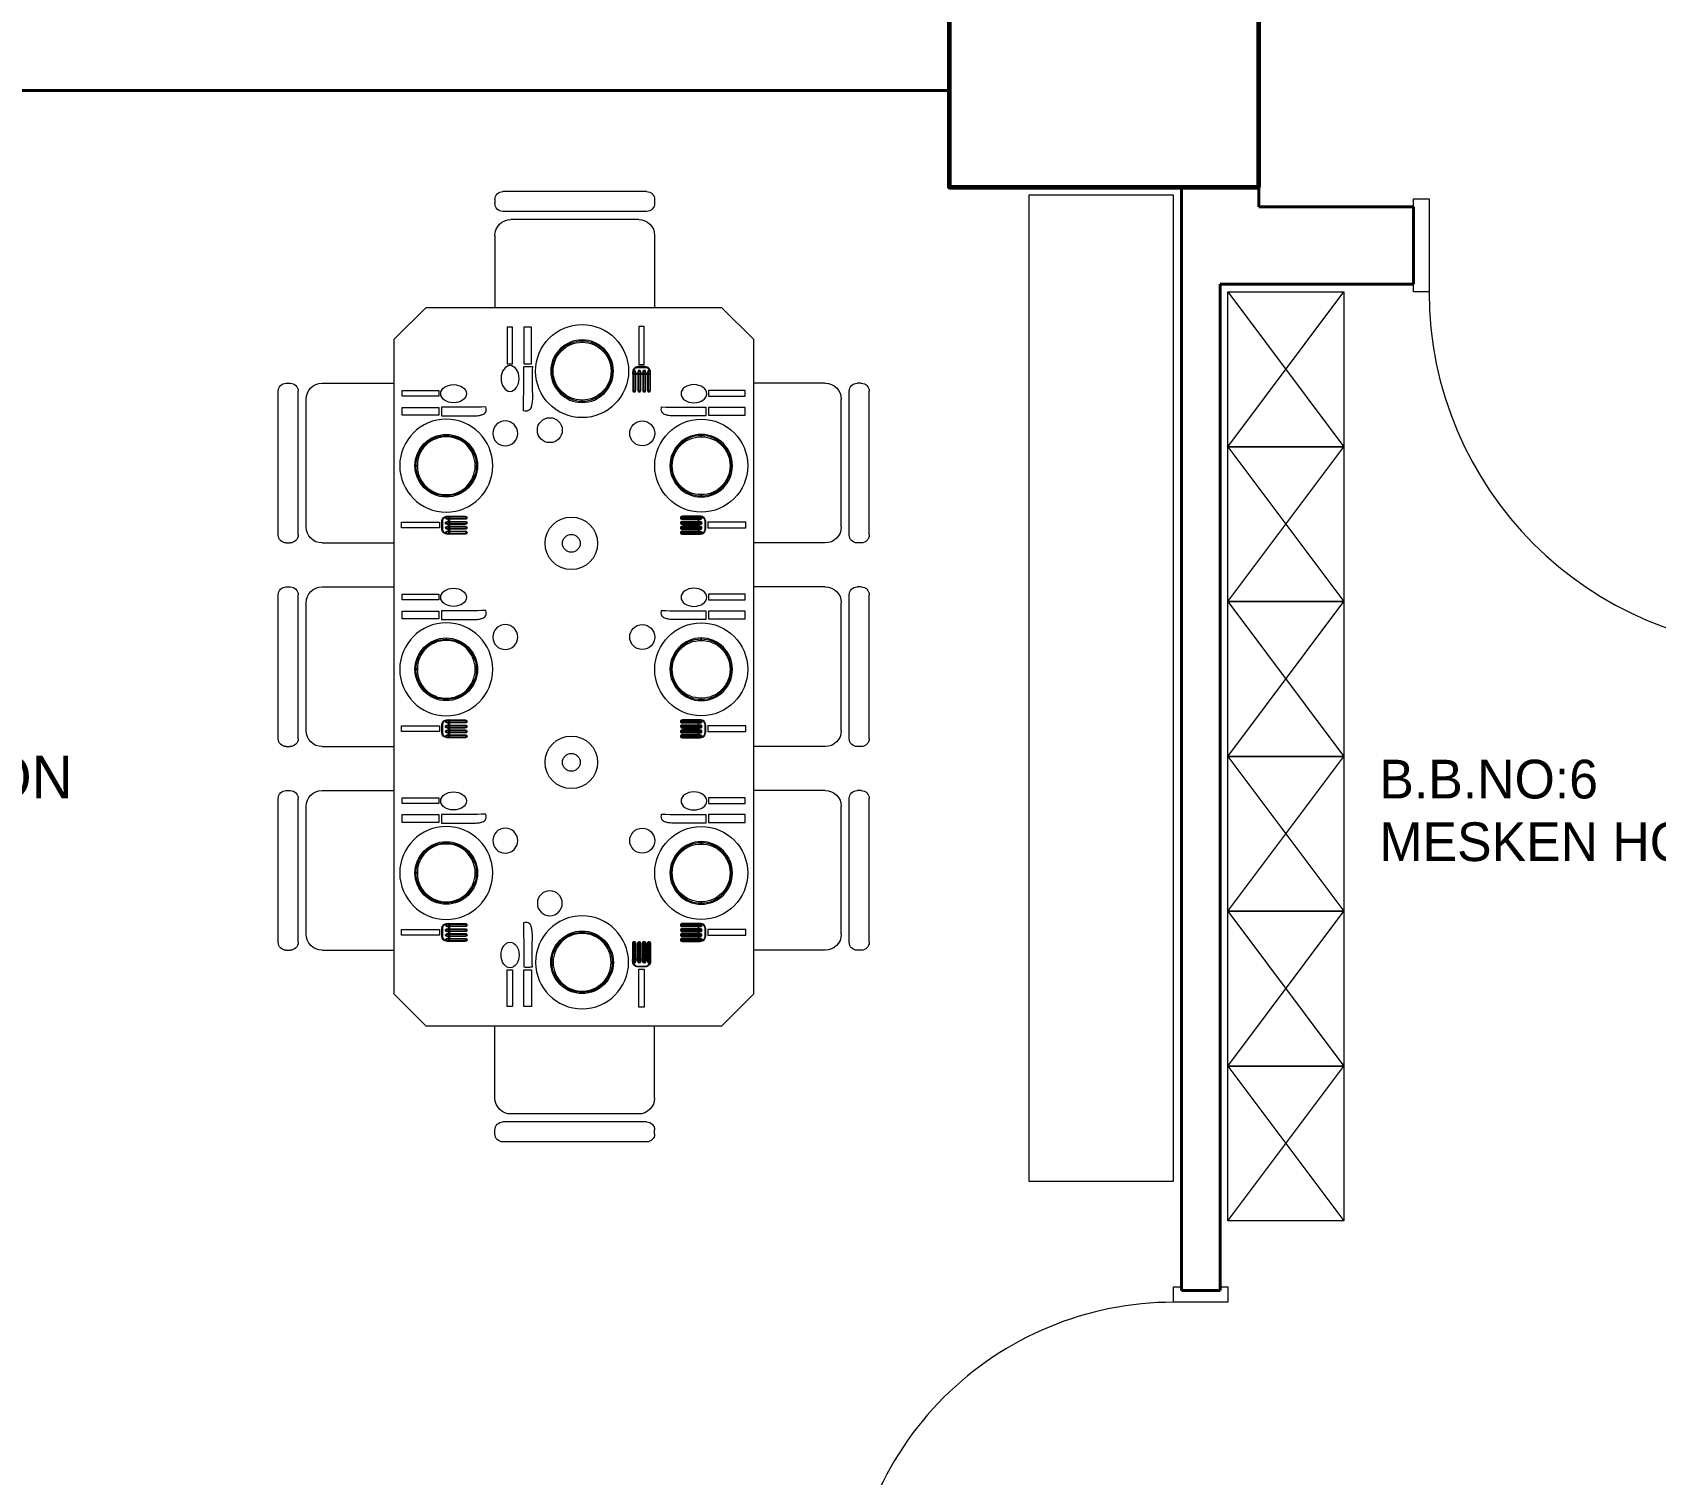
# Model space of a CAD drawing. Header units: millimetres. Extents: x 1393 to 3101, y -2944 to -480.
# Drawn here: x 1850.3 to 2269.6, y -2467.3 to -2094.8 of the extents above; entities that cross this region are included whole.
import ezdxf

# ---------------------------------------------------------------- set-up
doc = ezdxf.new("R2010")
doc.units = ezdxf.units.MM
for name, color, linetype, lineweight in [('DUVAR', 7, 'Continuous', 40), ('Kapı', 34, 'Continuous', 20), ('kolon', 1, 'Continuous', 40), ('PERDE_DUVAR', 244, 'Continuous', 15), ('TEFRİŞ_İÇ', 224, 'Continuous', 13), ('yazı', 253, 'Continuous', 20)]:
    doc.layers.add(name, color=color, linetype=linetype, lineweight=lineweight)
doc.styles.get("Standard").update_dxf_attribs({"font": 'EtrFont'})

# ---------------------------------------------------------------- blocks, each defined once
blk = doc.blocks.new('a56ad1')
at = {"layer": 'TEFRİŞ_İÇ', "linetype": 'Continuous', "lineweight": 15, "flags": 128}
for points in [[(2159.053171, -2161.821931), (2189.053171, -2161.821931), (2189.053171, -2201.821931), (2159.053171, -2201.821931), (2159.053171, -2161.821931), (2189.053171, -2201.821931), (2159.053171, -2201.821931), (2189.053171, -2161.821931)], [(2159.053171, -2201.821931), (2189.053171, -2201.821931), (2189.053171, -2241.821931), (2159.053171, -2241.821931), (2159.053171, -2201.821931), (2189.053171, -2241.821931), (2159.053171, -2241.821931), (2189.053171, -2201.821931)], [(2159.053171, -2241.821931), (2189.053171, -2241.821931), (2189.053171, -2281.821931), (2159.053171, -2281.821931), (2159.053171, -2241.821931), (2189.053171, -2281.821931), (2159.053171, -2281.821931), (2189.053171, -2241.821931)], [(2159.053171, -2281.821931), (2189.053171, -2281.821931), (2189.053171, -2321.821931), (2159.053171, -2321.821931), (2159.053171, -2281.821931), (2189.053171, -2321.821931), (2159.053171, -2321.821931), (2189.053171, -2281.821931)], [(2159.053171, -2321.821931), (2189.053171, -2321.821931), (2189.053171, -2361.821931), (2159.053171, -2361.821931), (2159.053171, -2321.821931), (2189.053171, -2361.821931), (2159.053171, -2361.821931), (2189.053171, -2321.821931)], [(2159.053171, -2361.821931), (2189.053171, -2361.821931), (2189.053171, -2401.821931), (2159.053171, -2401.821931), (2159.053171, -2361.821931), (2189.053171, -2401.821931), (2159.053171, -2401.821931), (2189.053171, -2361.821931)]]:
    blk.add_lwpolyline(points, dxfattribs=at)
blk = doc.blocks.new('a5s4d')
at = {"layer": 'TEFRİŞ_İÇ', "linetype": 'Continuous', "lineweight": 15, "flags": 128}
blk.add_lwpolyline([(2145.053171, -2136.821931), (2107.628265, -2136.821931), (2107.628265, -2391.577423), (2145.053171, -2391.577423)], close=True, dxfattribs=at)
blk = doc.blocks.new('yemek_masası')
for p, q in [((-0.687327, 0.787641), (-0.687327, 0.777641)), ((-0.667327, 0.807641), (-0.307327, 0.807641)), ((-0.287327, 0.787641), (-0.287327, 0.777641)), ((-0.177327, 0.787641), (-0.177327, 0.777641)), ((-0.157327, 0.807641), (0.202673, 0.807641)), ((0.222673, 0.787641), (0.222673, 0.777641)), ((0.332673, 0.787641), (0.332673, 0.777641)), ((0.352673, 0.807641), (0.712673, 0.807641)), ((0.732673, 0.787641), (0.732673, 0.777641)), ((-0.667327, 0.757641), (-0.307327, 0.757641)), ((-0.647327, 0.737641), (-0.327327, 0.737641)), ((-0.157327, 0.757641), (0.202673, 0.757641)), ((-0.137327, 0.737641), (0.182673, 0.737641)), ((0.352673, 0.757641), (0.712673, 0.757641)), ((0.372673, 0.737641), (0.692673, 0.737641)), ((-0.687327, 0.697641), (-0.687327, 0.517456)), ((-0.287327, 0.697641), (-0.287327, 0.517456)), ((-0.177327, 0.697641), (-0.177327, 0.517456)), ((0.222673, 0.697641), (0.222673, 0.517456)), ((0.332673, 0.697641), (0.332673, 0.517456)), ((0.732673, 0.697641), (0.732673, 0.517456)), ((-0.797327, 0.517456), (-0.877327, 0.437456)), ((0.842673, 0.517456), (-0.797327, 0.517456)), ((0.842673, 0.517456), (0.922673, 0.437456)), ((-0.877327, 0.437456), (-0.877327, -0.302544)), ((0.922673, -0.302544), (0.922673, 0.437456)), ((-1.167511, 0.250158), (-1.167511, -0.109842)), ((-1.147511, 0.270158), (-1.137511, 0.270158)), ((-1.117511, 0.250158), (-1.117511, -0.109842)), ((-1.057511, 0.270158), (-0.877327, 0.270158)), ((1.102858, 0.270158), (0.922673, 0.270158)), ((1.162858, 0.250158), (1.162858, -0.109842)), ((1.192858, 0.270158), (1.182858, 0.270158)), ((1.212858, 0.250158), (1.212858, -0.109842)), ((-1.097511, 0.230158), (-1.097511, -0.089842)), ((1.142858, 0.230158), (1.142858, -0.089842)), ((-1.147511, -0.129842), (-1.137511, -0.129842)), ((-1.057511, -0.129842), (-0.877327, -0.129842)), ((1.102858, -0.129842), (0.922673, -0.129842)), ((1.192858, -0.129842), (1.182858, -0.129842)), ((-0.877327, -0.302544), (-0.797327, -0.382544)), ((0.842673, -0.382544), (0.922673, -0.302544)), ((-0.797327, -0.382544), (0.842673, -0.382544)), ((-0.687327, -0.562728), (-0.687327, -0.382544)), ((-0.287327, -0.562728), (-0.287327, -0.382544)), ((-0.177327, -0.562728), (-0.177327, -0.382544)), ((0.222673, -0.562728), (0.222673, -0.382544)), ((0.332673, -0.562728), (0.332673, -0.382544)), ((0.732673, -0.562728), (0.732673, -0.382544)), ((-0.647327, -0.602728), (-0.327327, -0.602728)), ((-0.137327, -0.602728), (0.182673, -0.602728)), ((0.372673, -0.602728), (0.692673, -0.602728)), ((-0.687327, -0.652728), (-0.687327, -0.642728)), ((-0.667327, -0.622728), (-0.307327, -0.622728)), ((-0.287327, -0.652728), (-0.287327, -0.642728)), ((-0.177327, -0.652728), (-0.177327, -0.642728)), ((-0.157327, -0.622728), (0.202673, -0.622728)), ((0.222673, -0.652728), (0.222673, -0.642728)), ((0.332673, -0.652728), (0.332673, -0.642728)), ((0.352673, -0.622728), (0.712673, -0.622728)), ((0.732673, -0.652728), (0.732673, -0.642728)), ((-0.667327, -0.672728), (-0.307327, -0.672728)), ((-0.157327, -0.672728), (0.202673, -0.672728)), ((0.352673, -0.672728), (0.712673, -0.672728))]:
    blk.add_line(p, q)
for centre, radius, start, end in [((-0.667327, 0.787641), 0.02, 90, 180), ((-0.667327, 0.777641), 0.02, 180, 270), ((-0.307327, 0.787641), 0.02, 0, 90), ((-0.307327, 0.777641), 0.02, 270, 0), ((-0.157327, 0.787641), 0.02, 90, 180), ((-0.157327, 0.777641), 0.02, 180, 270), ((0.202673, 0.787641), 0.02, 0, 90), ((0.202673, 0.777641), 0.02, 270, 0), ((0.352673, 0.787641), 0.02, 90, 180), ((0.352673, 0.777641), 0.02, 180, 270), ((0.712673, 0.787641), 0.02, 0, 90), ((0.712673, 0.777641), 0.02, 270, 0), ((-0.647327, 0.697641), 0.04, 90, 180), ((-0.327327, 0.697641), 0.04, 0, 90), ((-0.137327, 0.697641), 0.04, 90, 180), ((0.182673, 0.697641), 0.04, 0, 90), ((0.372673, 0.697641), 0.04, 90, 180), ((0.692673, 0.697641), 0.04, 0, 90), ((-1.147511, 0.250158), 0.02, 90, 180), ((-1.137511, 0.250158), 0.02, 0, 90), ((-1.057511, 0.230158), 0.04, 90, 180), ((1.102858, 0.230158), 0.04, 0, 90), ((1.182858, 0.250158), 0.02, 90, 180), ((1.192858, 0.250158), 0.02, 0, 90), ((-1.147511, -0.109842), 0.02, 180, 270), ((-1.137511, -0.109842), 0.02, 270, 0), ((-1.057511, -0.089842), 0.04, 180, 270), ((1.102858, -0.089842), 0.04, 270, 0), ((1.182858, -0.109842), 0.02, 180, 270), ((1.192858, -0.109842), 0.02, 270, 0), ((-0.647327, -0.562728), 0.04, 180, 270), ((-0.327327, -0.562728), 0.04, 270, 0), ((-0.137327, -0.562728), 0.04, 180, 270), ((0.182673, -0.562728), 0.04, 270, 0), ((0.372673, -0.562728), 0.04, 180, 270), ((0.692673, -0.562728), 0.04, 270, 0), ((-0.667327, -0.642728), 0.02, 90, 180), ((-0.307327, -0.642728), 0.02, 0, 90), ((-0.157327, -0.642728), 0.02, 90, 180), ((0.202673, -0.642728), 0.02, 0, 90), ((0.352673, -0.642728), 0.02, 90, 180), ((0.712673, -0.642728), 0.02, 0, 90), ((-0.667327, -0.652728), 0.02, 180, 270), ((-0.307327, -0.652728), 0.02, 270, 0), ((-0.157327, -0.652728), 0.02, 180, 270), ((0.202673, -0.652728), 0.02, 270, 0), ((0.352673, -0.652728), 0.02, 180, 270), ((0.712673, -0.652728), 0.02, 270, 0)]:
    blk.add_arc(centre, radius, start, end)
blk = doc.blocks.new('A$C16496DF1')
at = {"layer": 'TEFRİŞ_İÇ', "color": 2, "lineweight": 13, "flags": 128}
for points in [[(0.24862, 0.453574), (0.247852, 0.459464), (0.245291, 0.464842), (0.241449, 0.469965), (0.236583, 0.474319), (0.230436, 0.477904), (0.223265, 0.480465), (0.215582, 0.482258), (0.20713, 0.48277), (0.198678, 0.482258), (0.190995, 0.480465), (0.18408, 0.477904), (0.177933, 0.474319), (0.172811, 0.469965), (0.16897, 0.464842), (0.166408, 0.459464), (0.16564, 0.453574), (0.166408, 0.447683), (0.16897, 0.442305), (0.172811, 0.437182), (0.177933, 0.432829), (0.18408, 0.429243), (0.190995, 0.426682), (0.198678, 0.424889), (0.20713, 0.424377), (0.215582, 0.424889), (0.223265, 0.426682), (0.230436, 0.429243), (0.236583, 0.432829), (0.241449, 0.437182), (0.245291, 0.442305), (0.247852, 0.447683), (0.24862, 0.453574)], [(0.373347, 0.463306), (0.254767, 0.463306), (0.254767, 0.445378), (0.373347, 0.445378), (0.373347, 0.463306)], [(0.113649, 0.38596), (0.11032, 0.387241), (0.107503, 0.38929), (0.105198, 0.391851), (0.103405, 0.394924), (0.102124, 0.39851), (0.101868, 0.402351), (0.102124, 0.406449), (0.103149, 0.410803), (0.116723, 0.410547), (0.130297, 0.410291), (0.144895, 0.410035), (0.160518, 0.409778), (0.177933, 0.409778), (0.20585, 0.409778), (0.232485, 0.409778), (0.245803, 0.409778), (0.246059, 0.405681), (0.246059, 0.401583), (0.246059, 0.397485), (0.246059, 0.393643), (0.246059, 0.390058), (0.245803, 0.386728), (0.245803, 0.383911), (0.245803, 0.381606), (0.235559, 0.381862), (0.225314, 0.382118), (0.215582, 0.382118), (0.20713, 0.381862), (0.193044, 0.381862), (0.172043, 0.381862), (0.151554, 0.381606), (0.139517, 0.381606), (0.134907, 0.381862), (0.130553, 0.382375), (0.126711, 0.382887), (0.123382, 0.383399), (0.120564, 0.384167), (0.118003, 0.384936), (0.115954, 0.385448), (0.113649, 0.38596)], [(0.373347, 0.409266), (0.254767, 0.409266), (0.254767, 0.384423), (0.373347, 0.384423), (0.373347, 0.409266)], [(0.137468, 0.221024), (0.13798, 0.230757), (0.139517, 0.23972), (0.141566, 0.24894), (0.144895, 0.257392), (0.148737, 0.265588), (0.153347, 0.273271), (0.158725, 0.280442), (0.164872, 0.287101), (0.171275, 0.293248), (0.178446, 0.298626), (0.186385, 0.303236), (0.194581, 0.307078), (0.203032, 0.310407), (0.211996, 0.312456), (0.221216, 0.313993), (0.230949, 0.314505), (0.230949, 0.322188), (0.220704, 0.321676), (0.21046, 0.320139), (0.200983, 0.317578), (0.191507, 0.314249), (0.1828, 0.309895), (0.174348, 0.304773), (0.166665, 0.298882), (0.159237, 0.292223), (0.153091, 0.285052), (0.1472, 0.277369), (0.142078, 0.269173), (0.137724, 0.260465), (0.134395, 0.250989), (0.131833, 0.241257), (0.130297, 0.231269), (0.129784, 0.221024), (0.137468, 0.221024)], [(0.328015, 0.221024), (0.327503, 0.231013), (0.325966, 0.240489), (0.323661, 0.249965), (0.320331, 0.258929), (0.316234, 0.267381), (0.311368, 0.27532), (0.305733, 0.282747), (0.299586, 0.289662), (0.292671, 0.296065), (0.285244, 0.301699), (0.277305, 0.306566), (0.268597, 0.310663), (0.259889, 0.313993), (0.250413, 0.316298), (0.240937, 0.317834), (0.230949, 0.318347), (0.22096, 0.317834), (0.211228, 0.316298), (0.202008, 0.313993), (0.193044, 0.310663), (0.184592, 0.306566), (0.176397, 0.301699), (0.16897, 0.296065), (0.162055, 0.289662), (0.155908, 0.282747), (0.150273, 0.27532), (0.145407, 0.267381), (0.14131, 0.258929), (0.13798, 0.249965), (0.135675, 0.240489), (0.134138, 0.231013), (0.133626, 0.221024), (0.134138, 0.211036), (0.135675, 0.20156), (0.13798, 0.192084), (0.14131, 0.18312), (0.145407, 0.174668), (0.150273, 0.166729), (0.155908, 0.159301), (0.162055, 0.152386), (0.16897, 0.145984), (0.176397, 0.140349), (0.184592, 0.135483), (0.193044, 0.131385), (0.202008, 0.128056), (0.211228, 0.125751), (0.22096, 0.124214), (0.230949, 0.123702), (0.240937, 0.124214), (0.250413, 0.125751), (0.259889, 0.128056), (0.268597, 0.131385), (0.277305, 0.135483), (0.285244, 0.140349), (0.292671, 0.145984), (0.299586, 0.152386), (0.305733, 0.159301), (0.311368, 0.166729), (0.316234, 0.174668), (0.320331, 0.18312), (0.323661, 0.192084), (0.325966, 0.20156), (0.327503, 0.211036), (0.328015, 0.221024)], [(0.230949, 0.314505), (0.240681, 0.313993), (0.249645, 0.312456), (0.258865, 0.310407), (0.26706, 0.307078), (0.275512, 0.303236), (0.283195, 0.298626), (0.290366, 0.293248), (0.296769, 0.287101), (0.302916, 0.280442), (0.308294, 0.273271), (0.312904, 0.265588), (0.316746, 0.257392), (0.320075, 0.24894), (0.322124, 0.23972), (0.323661, 0.230757), (0.324173, 0.221024), (0.331856, 0.221024), (0.331344, 0.231269), (0.329808, 0.241257), (0.327246, 0.250989), (0.323917, 0.260465), (0.319563, 0.269173), (0.314441, 0.277369), (0.30855, 0.285052), (0.302404, 0.292223), (0.294976, 0.298882), (0.287293, 0.304773), (0.279097, 0.309895), (0.270134, 0.314249), (0.260914, 0.317578), (0.251181, 0.320139), (0.241193, 0.321676), (0.230949, 0.322188), (0.230949, 0.314505)], [(0.230949, 0.127544), (0.221216, 0.128056), (0.211996, 0.129593), (0.203032, 0.131641), (0.194581, 0.134971), (0.186385, 0.138813), (0.178446, 0.143423), (0.171275, 0.148801), (0.164872, 0.154948), (0.158725, 0.161606), (0.153347, 0.168778), (0.148737, 0.176461), (0.144895, 0.184656), (0.141566, 0.193108), (0.139517, 0.202328), (0.13798, 0.211292), (0.137468, 0.221024), (0.129784, 0.221024), (0.130297, 0.21078), (0.131833, 0.200792), (0.134395, 0.191059), (0.137724, 0.181583), (0.142078, 0.172875), (0.1472, 0.16468), (0.153091, 0.156996), (0.159237, 0.149825), (0.166665, 0.143166), (0.174348, 0.137276), (0.1828, 0.132154), (0.191507, 0.1278), (0.200983, 0.12447), (0.21046, 0.121909), (0.220704, 0.120373), (0.230949, 0.11986), (0.230949, 0.127544)], [(0.324173, 0.221024), (0.323661, 0.211292), (0.322124, 0.202328), (0.320075, 0.193108), (0.316746, 0.184656), (0.312904, 0.176461), (0.308294, 0.168778), (0.302916, 0.161606), (0.296769, 0.154948), (0.290366, 0.148801), (0.283195, 0.143423), (0.275512, 0.138813), (0.26706, 0.134971), (0.258865, 0.131641), (0.249645, 0.129593), (0.240681, 0.128056), (0.230949, 0.127544), (0.230949, 0.11986), (0.241193, 0.120373), (0.251181, 0.121909), (0.260914, 0.12447), (0.270134, 0.1278), (0.279097, 0.132154), (0.287293, 0.137276), (0.294976, 0.143166), (0.302404, 0.149825), (0.30855, 0.156996), (0.314441, 0.16468), (0.319563, 0.172875), (0.323917, 0.181583), (0.327246, 0.191059), (0.329808, 0.200792), (0.331344, 0.21078), (0.331856, 0.221024), (0.324173, 0.221024)], [(0.166152, 0.052759), (0.166152, 0.054552), (0.166665, 0.054808), (0.167689, 0.05532), (0.169994, 0.055064), (0.169994, 0.057625), (0.167689, 0.057369), (0.16564, 0.056857), (0.164103, 0.055064), (0.163591, 0.052759), (0.164103, 0.051991), (0.164872, 0.051735), (0.16564, 0.051991), (0.166152, 0.052759)], [(0.166152, 0.052759), (0.164872, 0.052759), (0.163591, 0.052759), (0.164103, 0.051991), (0.164872, 0.051735), (0.16564, 0.051991), (0.166152, 0.052759)], [(0.170762, 0.050454), (0.168457, 0.050198), (0.167177, 0.05071), (0.166408, 0.051222), (0.166152, 0.052759), (0.163591, 0.052759), (0.16436, 0.050198), (0.166152, 0.048661), (0.168457, 0.048149), (0.170762, 0.047893), (0.171531, 0.048405), (0.171787, 0.049174), (0.171531, 0.049942), (0.170762, 0.050454)], [(0.231973, 0.052759), (0.231461, 0.054808), (0.229924, 0.055832), (0.227875, 0.056345), (0.225314, 0.056345), (0.169994, 0.056345), (0.167689, 0.056345), (0.166152, 0.055832), (0.165128, 0.054808), (0.164872, 0.052759), (0.165384, 0.05071), (0.166665, 0.049686), (0.168457, 0.049174), (0.170762, 0.049174), (0.226082, 0.049174), (0.228387, 0.049174), (0.23018, 0.049686), (0.231461, 0.05071), (0.231973, 0.052759)], [(0.169994, 0.055064), (0.225314, 0.055064), (0.225314, 0.057625), (0.169994, 0.057625), (0.169226, 0.057113), (0.168713, 0.056345), (0.169226, 0.055576), (0.169994, 0.055064)], [(0.221985, 0.058137), (0.220704, 0.056857), (0.220704, 0.05532), (0.220704, 0.053015), (0.220704, 0.050198), (0.220704, 0.046869), (0.220704, 0.043027), (0.220704, 0.038929), (0.220704, 0.034831), (0.220704, 0.030221), (0.220704, 0.025867), (0.220704, 0.021513), (0.220704, 0.01716), (0.220704, 0.013062), (0.220704, 0.009476), (0.220704, 0.006147), (0.220704, 0.00333), (0.220704, 0.001281), (0.223265, 0.001281), (0.223265, 0.00333), (0.223265, 0.006147), (0.223265, 0.009476), (0.223265, 0.013062), (0.223265, 0.01716), (0.223265, 0.021513), (0.223265, 0.025867), (0.223265, 0.030221), (0.223265, 0.034831), (0.223265, 0.038929), (0.223265, 0.043027), (0.223265, 0.046869), (0.223265, 0.050198), (0.223265, 0.053015), (0.223265, 0.05532), (0.223265, 0.056857), (0.221985, 0.055576), (0.223265, 0.056857), (0.222753, 0.057625), (0.221985, 0.058137), (0.221216, 0.057625), (0.220704, 0.056857), (0.221985, 0.058137)], [(0.226595, 0.058137), (0.221985, 0.058137), (0.221985, 0.055576), (0.226595, 0.055576), (0.227363, 0.056089), (0.227619, 0.056857), (0.227363, 0.057625), (0.226595, 0.058137)], [(0.221985, 0.001281), (0.221985, 0.00333), (0.221985, 0.006147), (0.221985, 0.009476), (0.221985, 0.013062), (0.221985, 0.01716), (0.221985, 0.021513), (0.221985, 0.025867), (0.221985, 0.030221), (0.221985, 0.034831), (0.221985, 0.038929), (0.221985, 0.043027), (0.221985, 0.046869), (0.221985, 0.050198), (0.221985, 0.053015), (0.221985, 0.05532), (0.221985, 0.056857), (0.226595, 0.056857), (0.23018, 0.056601), (0.23351, 0.055832), (0.236583, 0.054296), (0.239144, 0.052503), (0.241193, 0.050198), (0.242986, 0.047381), (0.24401, 0.044307), (0.244266, 0.040722), (0.244266, 0.018184), (0.24401, 0.014598), (0.242986, 0.011269), (0.241449, 0.008452), (0.239656, 0.005891), (0.237095, 0.004098), (0.234278, 0.002561), (0.231205, 0.001537), (0.227619, 0.001281), (0.221985, 0.001281)], [(0.225314, 0.055064), (0.227875, 0.05532), (0.229668, 0.054808), (0.230436, 0.054296), (0.230692, 0.052759), (0.233254, 0.052759), (0.232485, 0.05532), (0.23018, 0.056857), (0.227875, 0.057369), (0.225314, 0.057625), (0.224546, 0.057113), (0.224034, 0.056345), (0.224546, 0.055576), (0.225314, 0.055064)], [(0.230692, 0.052759), (0.230436, 0.051222), (0.229668, 0.05071), (0.228387, 0.050198), (0.226082, 0.050454), (0.226082, 0.047893), (0.228387, 0.048149), (0.230692, 0.048661), (0.232485, 0.050198), (0.233254, 0.052759), (0.232741, 0.053527), (0.231973, 0.05404), (0.231205, 0.053527), (0.230692, 0.052759)], [(0.245547, 0.040722), (0.245035, 0.044307), (0.24401, 0.047893), (0.241961, 0.05071), (0.239912, 0.053271), (0.237095, 0.05532), (0.233766, 0.056857), (0.23018, 0.057625), (0.226595, 0.058137), (0.226595, 0.055576), (0.23018, 0.055576), (0.233254, 0.054808), (0.236071, 0.053271), (0.238376, 0.051735), (0.240425, 0.049686), (0.241961, 0.046869), (0.242986, 0.044307), (0.242986, 0.040722), (0.243498, 0.039954), (0.244266, 0.039697), (0.245035, 0.039954), (0.245547, 0.040722)], [(0.230692, 0.052759), (0.231973, 0.052759), (0.233254, 0.052759), (0.232741, 0.053527), (0.231973, 0.05404), (0.231205, 0.053527), (0.230692, 0.052759)], [(0.166152, 0.020489), (0.166152, 0.022026), (0.166665, 0.022538), (0.167689, 0.02305), (0.169994, 0.022794), (0.169994, 0.025355), (0.167689, 0.025099), (0.16564, 0.024587), (0.164103, 0.022538), (0.163591, 0.020489), (0.164103, 0.019721), (0.164872, 0.019465), (0.16564, 0.019721), (0.166152, 0.020489)], [(0.166152, 0.020489), (0.164872, 0.020489), (0.163591, 0.020489), (0.164103, 0.019721), (0.164872, 0.019465), (0.16564, 0.019721), (0.166152, 0.020489)], [(0.170762, 0.018184), (0.168457, 0.017928), (0.167177, 0.01844), (0.166408, 0.018952), (0.166152, 0.020489), (0.163591, 0.020489), (0.16436, 0.017928), (0.166152, 0.016391), (0.168457, 0.015879), (0.170762, 0.015623), (0.171531, 0.016135), (0.171787, 0.016903), (0.171531, 0.017672), (0.170762, 0.018184)], [(0.166152, 0.004866), (0.166152, 0.006659), (0.166665, 0.006915), (0.167689, 0.007427), (0.169994, 0.007171), (0.169994, 0.009732), (0.167689, 0.009476), (0.16564, 0.008964), (0.164103, 0.007171), (0.163591, 0.004866), (0.164103, 0.004098), (0.164872, 0.003842), (0.16564, 0.004098), (0.166152, 0.004866)], [(0.166152, 0.004866), (0.164872, 0.004866), (0.163591, 0.004866), (0.164103, 0.004098), (0.164872, 0.003842), (0.16564, 0.004098), (0.166152, 0.004866)], [(0.170762, 0.002561), (0.168457, 0.002305), (0.167177, 0.002817), (0.166408, 0.00333), (0.166152, 0.004866), (0.163591, 0.004866), (0.16436, 0.002305), (0.166152, 0.000768), (0.168457, 0.000256), (0.170762, 0), (0.171531, 0.000512), (0.171787, 0.001281), (0.171531, 0.002049), (0.170762, 0.002561)], [(0.166408, 0.036368), (0.166408, 0.037649), (0.166921, 0.038161), (0.167945, 0.038673), (0.17025, 0.038417), (0.17025, 0.040978), (0.167945, 0.040722), (0.165896, 0.04021), (0.16436, 0.038673), (0.163847, 0.036368), (0.16436, 0.0356), (0.165128, 0.035343), (0.165896, 0.0356), (0.166408, 0.036368)], [(0.166408, 0.036368), (0.165128, 0.036368), (0.163847, 0.036368), (0.16436, 0.0356), (0.165128, 0.035343), (0.165896, 0.0356), (0.166408, 0.036368)], [(0.171018, 0.034063), (0.168713, 0.033807), (0.167433, 0.034319), (0.166665, 0.034831), (0.166408, 0.036368), (0.163847, 0.036368), (0.164616, 0.033807), (0.166408, 0.03227), (0.168713, 0.031758), (0.171018, 0.031502), (0.171787, 0.032014), (0.172043, 0.032782), (0.171787, 0.033551), (0.171018, 0.034063)], [(0.231973, 0.020489), (0.231461, 0.022282), (0.229924, 0.023562), (0.227875, 0.024075), (0.225314, 0.024075), (0.169994, 0.024075), (0.167689, 0.024075), (0.166152, 0.023562), (0.165128, 0.022282), (0.164872, 0.020489), (0.165384, 0.01844), (0.166665, 0.017416), (0.168457, 0.016903), (0.170762, 0.016903), (0.226082, 0.016903), (0.228387, 0.016903), (0.23018, 0.017416), (0.231461, 0.01844), (0.231973, 0.020489)], [(0.231973, 0.004866), (0.231461, 0.006915), (0.229924, 0.00794), (0.227875, 0.008452), (0.225314, 0.008452), (0.169994, 0.008452), (0.167689, 0.008452), (0.166152, 0.00794), (0.165128, 0.006915), (0.164872, 0.004866), (0.165384, 0.002817), (0.166665, 0.001793), (0.168457, 0.001281), (0.170762, 0.001281), (0.226082, 0.001281), (0.228387, 0.001281), (0.23018, 0.001793), (0.231461, 0.002817), (0.231973, 0.004866)], [(0.232485, 0.036368), (0.231973, 0.038161), (0.23018, 0.039185), (0.228131, 0.039697), (0.22557, 0.039697), (0.17025, 0.039697), (0.167945, 0.039697), (0.166408, 0.039185), (0.165384, 0.038161), (0.165128, 0.036368), (0.16564, 0.034319), (0.166921, 0.033295), (0.168713, 0.032782), (0.171018, 0.032782), (0.226595, 0.032782), (0.2289, 0.032782), (0.230692, 0.033295), (0.231973, 0.034319), (0.232485, 0.036368)], [(0.169994, 0.022794), (0.225314, 0.022794), (0.225314, 0.025355), (0.169994, 0.025355), (0.169226, 0.024843), (0.168713, 0.024075), (0.169226, 0.023306), (0.169994, 0.022794)], [(0.169994, 0.007171), (0.225314, 0.007171), (0.225314, 0.009732), (0.169994, 0.009732), (0.169226, 0.00922), (0.168713, 0.008452), (0.169226, 0.007683), (0.169994, 0.007171)], [(0.17025, 0.038417), (0.22557, 0.038417), (0.22557, 0.040978), (0.17025, 0.040978), (0.169482, 0.040466), (0.16897, 0.039697), (0.169482, 0.038929), (0.17025, 0.038417)], [(0.226082, 0.050454), (0.170762, 0.050454), (0.170762, 0.047893), (0.226082, 0.047893), (0.226851, 0.048405), (0.227107, 0.049174), (0.226851, 0.049942), (0.226082, 0.050454)], [(0.226082, 0.018184), (0.170762, 0.018184), (0.170762, 0.015623), (0.226082, 0.015623), (0.226851, 0.016135), (0.227107, 0.016903), (0.226851, 0.017672), (0.226082, 0.018184)], [(0.226082, 0.002561), (0.170762, 0.002561), (0.170762, 0), (0.226082, 0), (0.226851, 0.000512), (0.227107, 0.001281), (0.226851, 0.002049), (0.226082, 0.002561)], [(0.226595, 0.034063), (0.171018, 0.034063), (0.171018, 0.031502), (0.226595, 0.031502), (0.227363, 0.032014), (0.227619, 0.032782), (0.227363, 0.033551), (0.226595, 0.034063)], [(0.220704, 0.001281), (0.221985, 0), (0.227619, 0), (0.227619, 0.002561), (0.221985, 0.002561), (0.223265, 0.001281), (0.221985, 0.002561), (0.221216, 0.002049), (0.220704, 0.001281), (0.221216, 0.000512), (0.221985, 0), (0.220704, 0.001281)], [(0.225314, 0.022794), (0.227875, 0.02305), (0.229412, 0.022538), (0.230436, 0.02177), (0.230692, 0.020489), (0.233254, 0.020489), (0.232485, 0.022794), (0.230436, 0.024587), (0.227875, 0.025099), (0.225314, 0.025355), (0.224546, 0.024843), (0.224034, 0.024075), (0.224546, 0.023306), (0.225314, 0.022794)], [(0.225314, 0.007171), (0.227875, 0.007427), (0.229668, 0.006915), (0.230436, 0.006403), (0.230692, 0.004866), (0.233254, 0.004866), (0.232485, 0.007427), (0.23018, 0.008964), (0.227875, 0.009476), (0.225314, 0.009732), (0.224546, 0.00922), (0.224034, 0.008452), (0.224546, 0.007683), (0.225314, 0.007171)], [(0.22557, 0.038417), (0.228131, 0.038673), (0.229924, 0.038161), (0.231205, 0.037392), (0.231205, 0.036368), (0.233766, 0.036368), (0.232741, 0.038929), (0.230436, 0.04021), (0.228131, 0.040722), (0.22557, 0.040978), (0.224802, 0.040466), (0.22429, 0.039697), (0.224802, 0.038929), (0.22557, 0.038417)], [(0.230692, 0.020489), (0.230436, 0.018952), (0.229668, 0.01844), (0.228387, 0.017928), (0.226082, 0.018184), (0.226082, 0.015623), (0.228387, 0.015879), (0.230692, 0.016391), (0.232485, 0.017928), (0.233254, 0.020489), (0.232741, 0.021257), (0.231973, 0.02177), (0.231205, 0.021257), (0.230692, 0.020489)], [(0.230692, 0.004866), (0.230436, 0.00333), (0.229668, 0.002817), (0.228387, 0.002305), (0.226082, 0.002561), (0.226082, 0), (0.228387, 0.000256), (0.230692, 0.000768), (0.232485, 0.002305), (0.233254, 0.004866), (0.232741, 0.005635), (0.231973, 0.006147), (0.231205, 0.005635), (0.230692, 0.004866)], [(0.227619, 0), (0.231205, 0.000512), (0.234534, 0.001537), (0.237607, 0.003073), (0.240425, 0.005122), (0.242474, 0.00794), (0.24401, 0.011013), (0.245035, 0.014598), (0.245547, 0.018184), (0.242986, 0.018184), (0.242986, 0.014598), (0.241961, 0.011525), (0.240425, 0.008964), (0.238888, 0.006659), (0.236583, 0.005122), (0.234022, 0.003586), (0.231205, 0.002561), (0.227619, 0.002561), (0.226851, 0.002049), (0.226339, 0.001281), (0.226851, 0.000512), (0.227619, 0)], [(0.231205, 0.036368), (0.230949, 0.034831), (0.23018, 0.034319), (0.2289, 0.033807), (0.226595, 0.034063), (0.226595, 0.031502), (0.2289, 0.031758), (0.231205, 0.03227), (0.232997, 0.033807), (0.233766, 0.036368), (0.233254, 0.037136), (0.232485, 0.037649), (0.231717, 0.037136), (0.231205, 0.036368)], [(0.230692, 0.020489), (0.231973, 0.020489), (0.233254, 0.020489), (0.232741, 0.021257), (0.231973, 0.02177), (0.231205, 0.021257), (0.230692, 0.020489)], [(0.230692, 0.004866), (0.231973, 0.004866), (0.233254, 0.004866), (0.232741, 0.005635), (0.231973, 0.006147), (0.231205, 0.005635), (0.230692, 0.004866)], [(0.231205, 0.036368), (0.232485, 0.036368), (0.233766, 0.036368), (0.233254, 0.037136), (0.232485, 0.037649), (0.231717, 0.037136), (0.231205, 0.036368)], [(0.245547, 0.018184), (0.245547, 0.040722), (0.242986, 0.040722), (0.242986, 0.018184), (0.243498, 0.017416), (0.244266, 0.01716), (0.245035, 0.017416), (0.245547, 0.018184)], [(0.375395, 0.038161), (0.252718, 0.038161), (0.252718, 0.020233), (0.375395, 0.020233), (0.375395, 0.038161)]]:
    blk.add_lwpolyline(points, dxfattribs=at)
at = {"layer": 'TEFRİŞ_İÇ', "color": 2, "lineweight": 13}
for centre, radius in [((0.230949, 0.221024), 0.150082), ((0.040294, 0.325307), 0.040293)]:
    blk.add_circle(centre, radius, dxfattribs=at)
blk = doc.blocks.new('A$C63CB6BFC')
at = {"layer": 'TEFRİŞ_İÇ', "lineweight": 13}
for centre, radius in [((0.757189, 1.546278), 0.067914), ((0.757189, 1.546278), 0.023037), ((0.757189, 0.980601), 0.067914), ((0.757189, 0.980601), 0.023037)]:
    blk.add_circle(centre, radius, dxfattribs=at)
at = {"layer": 'TEFRİŞ_İÇ', "linetype": 'Continuous'}
for name, p, xscale, yscale, zscale, rotation in [('yemek_masası', (0.693824, 1.204123), -1.031359, 1.031359, 1.031359, 270), ('A$C16496DF1', (0.961913, 1.806322), 0.8, 0.8, 0.8, 90), ('A$C16496DF1', (0.961913, 0.648692), -0.8, 0.8, 0.8, 90)]:
    blk.add_blockref(name, p, dxfattribs=dict(at, xscale=xscale, yscale=yscale, zscale=zscale, rotation=rotation))
at = {"layer": 'TEFRİŞ_İÇ', "linetype": 'Continuous', "yscale": 0.8, "zscale": 0.8}
for p, xscale in [((0.61876, 1.569987), -0.8), ((0.908032, 1.569987), 0.8), ((0.61876, 1.043994), -0.8), ((0.908032, 1.043994), 0.8), ((0.61876, 0.518001), -0.8), ((0.908032, 0.518001), 0.8)]:
    blk.add_blockref('A$C16496DF1', p, dxfattribs=dict(at, xscale=xscale))
blk = doc.blocks.new('kapı_80')
at = {"layer": 'Kapı', "flags": 128}
for points in [[(761.729714, 523.313496), (761.729714, 523.323496), (761.709714, 523.323496), (761.709714, 523.313496), (761.609714, 523.313496), (761.609714, 523.323496), (761.589714, 523.323496), (761.589714, 523.313496), (761.589714, 523.283496), (761.609714, 523.283496), (761.709714, 523.283496), (761.729714, 523.283496)], [(761.729714, 522.413496), (761.729714, 522.403496), (761.709714, 522.403496), (761.709714, 522.413496), (761.609714, 522.413496), (761.609714, 522.403496), (761.589714, 522.403496), (761.589714, 522.413496), (761.589714, 522.443496), (761.609714, 522.443496), (761.709714, 522.443496), (761.729714, 522.443496)]]:
    blk.add_lwpolyline(points, close=True, dxfattribs=at)
blk.add_lwpolyline([(762.569714, 523.283496), (761.729714, 523.283496), (761.729714, 523.243496), (762.568738, 523.243496), (762.500515, 523.243496), (762.500515, 523.283496), (762.500515, 523.263496), (761.786435, 523.263496), (761.786435, 523.243496), (761.786435, 523.283496)], dxfattribs=at)
at = {"layer": 'Kapı'}
blk.add_arc((761.729714, 523.283496), 0.84, 270, 0, dxfattribs=at)
blk = doc.blocks.new('BBBBBBBBBBBB')
at = {"layer": 'Kapı', "linetype": 'Continuous', "flags": 128}
for points in [[(0.211665, 0.525187), (0.411665, 0.525187), (0.431665, 0.525187), (0.431665, 0.485187), (0.211665, 0.485187), (0.191665, 0.485187), (0.191665, 0.525187), (0.211665, 0.525187)], [(-0.728335, -0.435013), (0.191665, -0.435013), (0.191665, -0.395013), (-0.727465, -0.395013), (-0.646086, -0.395013), (-0.646086, -0.435013), (-0.646086, -0.415013), (0.117393, -0.415013), (0.117393, -0.395013), (0.117393, -0.435013)], [(0.211665, -0.434813), (0.411665, -0.434813), (0.431665, -0.434813), (0.431665, -0.474813), (0.211665, -0.474813), (0.191665, -0.474813), (0.191665, -0.434813), (0.211665, -0.434813)]]:
    blk.add_lwpolyline(points, dxfattribs=at)
at = {"layer": 'Kapı', "linetype": 'Continuous'}
blk.add_arc((0.191836, -0.434983), 0.920171, 90.010631, 180.001824, dxfattribs=at)

msp = doc.modelspace()

# ---------------------------------------------------------------- linework, layer by layer
at = {"layer": 'DUVAR', "color": 5}
for p, q in [((2087.053171, -2109.821931), (1532.053171, -2109.821931)), ((2147.053171, -2419.821931), (2147.053171, -2134.821931)), ((2207.053171, -2139.821931), (2167.05317, -2139.821931)), ((2207.053171, -2159.821931), (2207.053171, -2139.821931)), ((2207.053171, -2159.821931), (2157.053171, -2159.821931)), ((2157.053171, -2419.821931), (2147.053171, -2419.821931))]:
    msp.add_line(p, q, dxfattribs=at)
at = {"layer": 'DUVAR', "color": 5, "flags": 128}
for points in [[(2167.05317, -2134.821931), (2167.05317, -2139.821931)], [(2157.053171, -2159.821931), (2157.053171, -2419.821935)]]:
    msp.add_lwpolyline(points, dxfattribs=at)
at = {"layer": 'kolon', "lineweight": 60, "flags": 128}
msp.add_lwpolyline([(2167.05317, -2134.821931), (2167.053171, -2089.821931), (2087.053171, -2089.821931), (2087.053171, -2134.821931), (2167.05317, -2134.821931)], dxfattribs=at)

# ---------------------------------------------------------------- block references
for name in ['a5s4d', 'a56ad1']:
    msp.add_blockref(name, (0, 0))
at = {"layer": 'Kapı', "xscale": 100, "yscale": 100, "zscale": 100, "rotation": 180}
msp.add_blockref('kapı_80', (78318.024548, 49821.527619), dxfattribs=at)
at = {"layer": 'PERDE_DUVAR', "xscale": 100, "yscale": 100, "zscale": 100, "rotation": 90}
msp.add_blockref('BBBBBBBBBBBB', (2259.571904, -2180.98842), dxfattribs=at)
at = {"layer": 'TEFRİŞ_İÇ', "linetype": 'Continuous', "lineweight": 15, "xscale": 100, "yscale": 100, "zscale": 100}
msp.add_blockref('A$C63CB6BFC', (1913.750884, -2381.410426), dxfattribs=at)

# ---------------------------------------------------------------- texts
at = {"layer": 'yazı', "color": 1}
for s, height, p in [('SALON', 11, (1810.812496, -2292.673511)), ('B.B.NO:6', 10, (2198.203855, -2292.686293)), ('MESKEN HOL', 10, (2198.224319, -2308.856825))]:
    msp.add_text(s, height=height, rotation=360, dxfattribs=at).set_placement(p)

doc.saveas('drawing.dxf')
